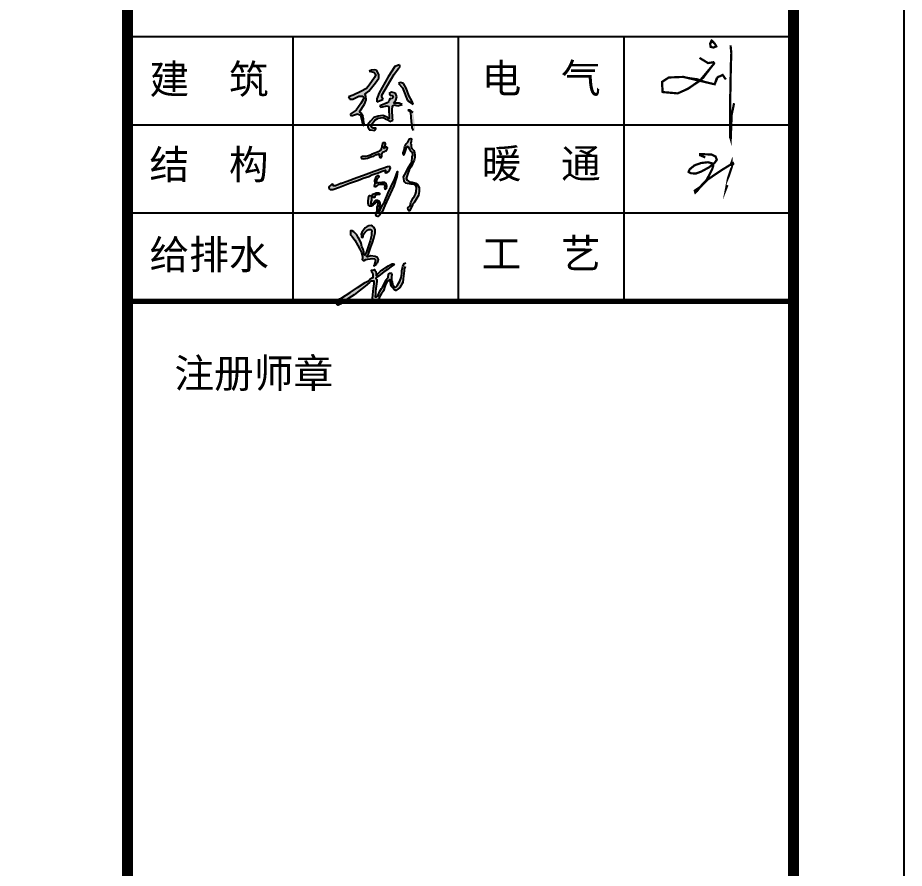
# Model space of a CAD drawing. Extents: x 19118 to 566552, y -1188739 to 92943.
# Drawn here: x 223461 to 235462, y -837828 to -826316 of the extents above; entities that cross this region are included whole.
import ezdxf

# ---------------------------------------------------------------- set-up
doc = ezdxf.new("R2010")
doc.units = 0
doc.header["$LTSCALE"] = 1000
doc.header["$MEASUREMENT"] = 0
doc.layers.get('0').update_dxf_attribs({"linetype": 'CONTINUOUS'})
for name, color, linetype in [('10', 7, 'CONTINUOUS'), ('PUB_TITLE', 4, 'CONTINUOUS'), ('图框', 4, 'CONTINUOUS')]:
    doc.layers.add(name, color=color, linetype=linetype)
doc.styles.add('STYLE-黑体', font='simhei.ttf')
doc.styles.add('黑体', font='simhei.ttf', dxfattribs={"width": 0.6, "height": 4.3})

# ---------------------------------------------------------------- blocks, each defined once
blk = doc.blocks.new('新块FSGSF')
h = blk.add_hatch(color=256)
h.paths.add_polyline_path([(128529.7, 83065.2), (128568, 83094), (128626.5, 83166.7), (128657.4, 83211.1), (128657.4, 83244), (128637.6, 83283.1), (128619.1, 83286.8), (128590.7, 83283.5), (128569.8, 83272.8), (128611.4, 83264.4), (128630.1, 83244.5), (128617.9, 83215.4), (128568.7, 83147.6), (128546, 83117.8), (128495.3, 83090.4), (128424.9, 83055.8), (128384.3, 83040.3), (128395, 83020), (128423.1, 83020), (128478, 83046.8), (128513.8, 83046.8), (128524.3, 83034), (128495.9, 82980.9), (128452.7, 82921.6), (128398.3, 82886.7), (128411.1, 82869), (128465.8, 82888.3), (128492.6, 82876), (128505.8, 82816.9), (128511.6, 82783.6), (128527.6, 82787.7), (128521.8, 82807.5), (128516.9, 82863.4), (128498.4, 82893.4), (128484.4, 82906.6), (128529.3, 82975.6), (128542.5, 83015.1), (128539.6, 83051.7)])
h.paths.add_polyline_path([(128659.3, 83078.7), (128638.1, 83023.4), (128640.2, 82997.6), (128677.4, 83013.1), (128695.1, 83020.5), (128685.1, 83043), (128684.6, 83055.4), (128795.2, 83245.7), (128834.5, 83296.8), (128848.7, 83313.8), (128842.7, 83330.8), (128801.4, 83316.3), (128741.5, 83222.9)])
h.paths.add_polyline_path([(128917.1, 83009.3), (128965.8, 82974.4), (128954.4, 83006.8), (128929.3, 83055), (128904.1, 83121.2), (128881.4, 83160.9), (128853.1, 83171.8), (128835.2, 83162.9), (128870.9, 83124.4)])
h.paths.add_polyline_path([(128799.1, 82968.4), (128829.9, 82961.9), (128868.4, 82974), (128842.1, 82984.2), (128789, 82985.8), (128810.9, 83011.3), (128819.8, 83042.1), (128806.4, 83074.5), (128771.2, 83083), (128749.7, 83072.5), (128761, 83052.6), (128777.2, 83057.5), (128787.7, 83035.6), (128775.6, 83025.1), (128760.2, 83027.9), (128749.7, 83011.7), (128746.4, 83000.8), (128732.6, 82987.4), (128676.3, 82964.7), (128664.9, 82959.1), (128675.1, 82948.1), (128733.4, 82959.1), (128748, 82955.8), (128747.2, 82934.4), (128750.4, 82856), (128750, 82839.8), (128731.4, 82858.4), (128693.7, 82873), (128652, 82868.1), (128612.6, 82853.9), (128581, 82823.6), (128558.3, 82792), (128559.2, 82769.3), (128568.9, 82744.2), (128581.8, 82744.2), (128622, 82737.7), (128632.9, 82759.2), (128607.4, 82759.2), (128587.1, 82766.9), (128596.8, 82797.6), (128620.3, 82830.8), (128649.9, 82849.5), (128673.8, 82853.1), (128697.8, 82854.3), (128729.8, 82836.1), (128757.3, 82819.5), (128784.1, 82831.2), (128782, 82852.7), (128778.4, 82922.8), (128780.8, 82959.2)])
h.paths.add_polyline_path([(128946.3, 82853.9), (128954.9, 82761.7), (128966.5, 82737.2), (128982.6, 82746.1), (128982.6, 82777.4), (128975.9, 82842.2), (128967.8, 82901.6), (128941.5, 82922.6), (128918.2, 82920.2), (128942.4, 82903.1)])
for p, q in [((128590.7, 83283.5), (128569.8, 83272.8)), ((128619.1, 83286.8), (128590.7, 83283.5)), ((128637.6, 83283.1), (128619.1, 83286.8)), ((128657.4, 83244), (128637.6, 83283.1)), ((128801.4, 83316.3), (128741.5, 83222.9)), ((128795.2, 83245.7), (128834.5, 83296.8)), ((128842.7, 83330.8), (128801.4, 83316.3)), ((128834.5, 83296.8), (128848.7, 83313.8)), ((128848.7, 83313.8), (128842.7, 83330.8)), ((128617.9, 83215.4), (128568.7, 83147.6)), ((128569.8, 83272.8), (128611.4, 83264.4)), ((128611.4, 83264.4), (128630.1, 83244.5)), ((128630.1, 83244.5), (128617.9, 83215.4)), ((128626.5, 83166.7), (128657.4, 83211.1)), ((128657.4, 83211.1), (128657.4, 83244)), ((128741.5, 83222.9), (128659.3, 83078.7)), ((128684.6, 83055.4), (128795.2, 83245.7)), ((128568.7, 83147.6), (128546, 83117.8)), ((128568, 83094), (128626.5, 83166.7)), ((128853.1, 83171.8), (128835.2, 83162.9)), ((128835.2, 83162.9), (128870.9, 83124.4)), ((128881.4, 83160.9), (128853.1, 83171.8)), ((128870.9, 83124.4), (128917.1, 83009.3)), ((128904.1, 83121.2), (128881.4, 83160.9)), ((128424.9, 83055.8), (128384.3, 83040.3)), ((128423.1, 83020), (128478, 83046.8)), ((128495.3, 83090.4), (128424.9, 83055.8)), ((128478, 83046.8), (128513.8, 83046.8)), ((128546, 83117.8), (128495.3, 83090.4)), ((128513.8, 83046.8), (128524.3, 83034)), ((128529.7, 83065.2), (128568, 83094)), ((128539.6, 83051.7), (128529.7, 83065.2)), ((128542.5, 83015.1), (128539.6, 83051.7)), ((128659.3, 83078.7), (128638.1, 83023.4)), ((128685.1, 83043), (128684.6, 83055.4)), ((128695.1, 83020.5), (128685.1, 83043)), ((128771.2, 83083), (128749.7, 83072.5)), ((128749.7, 83072.5), (128761, 83052.6)), ((128761, 83052.6), (128777.2, 83057.5)), ((128806.4, 83074.5), (128771.2, 83083)), ((128777.2, 83057.5), (128787.7, 83035.6)), ((128777.2, 83057.5), (128777.2, 83057.5)), ((128819.8, 83042.1), (128806.4, 83074.5)), ((128810.9, 83011.3), (128819.8, 83042.1)), ((128929.3, 83055), (128904.1, 83121.2)), ((128954.4, 83006.8), (128929.3, 83055)), ((128384.3, 83040.3), (128395, 83020)), ((128395, 83020), (128423.1, 83020)), ((128495.9, 82980.9), (128452.7, 82921.6)), ((128484.4, 82906.6), (128529.3, 82975.6)), ((128524.3, 83034), (128495.9, 82980.9)), ((128529.3, 82975.6), (128542.5, 83015.1)), ((128638.1, 83023.4), (128640.2, 82997.6)), ((128640.2, 82997.6), (128677.4, 83013.1)), ((128676.3, 82964.7), (128664.9, 82959.1)), ((128732.6, 82987.4), (128676.3, 82964.7)), ((128677.4, 83013.1), (128695.1, 83020.5)), ((128746.4, 83000.8), (128732.6, 82987.4)), ((128749.7, 83011.7), (128746.4, 83000.8)), ((128760.2, 83027.9), (128749.7, 83011.7)), ((128775.6, 83025.1), (128760.2, 83027.9)), ((128787.7, 83035.6), (128775.6, 83025.1)), ((128780.8, 82959.2), (128799.1, 82968.4)), ((128789, 82985.8), (128810.9, 83011.3)), ((128842.1, 82984.2), (128789, 82985.8)), ((128799.1, 82968.4), (128829.9, 82961.9)), ((128829.9, 82961.9), (128868.4, 82974)), ((128868.4, 82974), (128842.1, 82984.2)), ((128917.1, 83009.3), (128965.8, 82974.4)), ((128965.8, 82974.4), (128954.4, 83006.8)), ((128452.7, 82921.6), (128398.3, 82886.7)), ((128398.3, 82886.7), (128411.1, 82869)), ((128411.1, 82869), (128465.8, 82888.3)), ((128465.8, 82888.3), (128492.6, 82876)), ((128498.4, 82893.4), (128484.4, 82906.6)), ((128516.9, 82863.4), (128498.4, 82893.4)), ((128664.9, 82959.1), (128675.1, 82948.1)), ((128675.1, 82948.1), (128733.4, 82959.1)), ((128675.1, 82948.1), (128675.1, 82948.1)), ((128733.4, 82959.1), (128748, 82955.8)), ((128748, 82955.8), (128747.2, 82934.4)), ((128747.2, 82934.4), (128750.4, 82856)), ((128778.4, 82922.8), (128780.8, 82959.2)), ((128782, 82852.7), (128778.4, 82922.8)), ((128941.5, 82922.6), (128918.2, 82920.2)), ((128918.2, 82920.2), (128942.4, 82903.1)), ((128967.8, 82901.6), (128941.5, 82922.6)), ((128942.4, 82903.1), (128946.3, 82853.9)), ((128492.6, 82876), (128505.8, 82816.9)), ((128505.8, 82816.9), (128511.6, 82783.6)), ((128521.8, 82807.5), (128516.9, 82863.4)), ((128527.6, 82787.7), (128521.8, 82807.5)), ((128581, 82823.6), (128558.3, 82792)), ((128612.6, 82853.9), (128581, 82823.6)), ((128596.8, 82797.6), (128620.3, 82830.8)), ((128652, 82868.1), (128612.6, 82853.9)), ((128620.3, 82830.8), (128649.9, 82849.5)), ((128649.9, 82849.5), (128673.8, 82853.1)), ((128693.7, 82873), (128652, 82868.1)), ((128673.8, 82853.1), (128697.8, 82854.3)), ((128731.4, 82858.4), (128693.7, 82873)), ((128697.8, 82854.3), (128729.8, 82836.1)), ((128729.8, 82836.1), (128757.3, 82819.5)), ((128750, 82839.8), (128731.4, 82858.4)), ((128750.4, 82856), (128750, 82839.8)), ((128757.3, 82819.5), (128784.1, 82831.2)), ((128784.1, 82831.2), (128782, 82852.7)), ((128946.3, 82853.9), (128954.9, 82761.7)), ((128511.6, 82783.6), (128527.6, 82787.7)), ((128558.3, 82792), (128559.2, 82769.3)), ((128559.2, 82769.3), (128568.9, 82744.2)), ((128568.9, 82744.2), (128581.8, 82744.2)), ((128581.8, 82744.2), (128622, 82737.7)), ((128587.1, 82766.9), (128596.8, 82797.6)), ((128607.4, 82759.2), (128587.1, 82766.9)), ((128632.9, 82759.2), (128607.4, 82759.2)), ((128622, 82737.7), (128632.9, 82759.2)), ((128954.9, 82761.7), (128966.5, 82737.2))]:
    blk.add_line(p, q)
blk = doc.blocks.new('新块FDGHDGDG')
at = {"layer": '10'}
h = blk.add_hatch(color=256, dxfattribs=at)
h.paths.add_polyline_path([(122705.7, 81894), (122751.9, 81910.5), (122833, 81939.8), (122874.3, 81958.1), (122924.8, 81971.4), (122953.4, 81986.6), (122988, 81998.1), (123009.3, 82006), (123047.1, 82019.6), (123065.4, 82026.8), (123075.7, 82029), (123077.4, 82017.9), (123072.7, 82006.8), (123082.1, 82004.3), (123087.6, 82006.4), (123103.4, 82017.5), (123112.3, 82029.4), (123121.7, 82046.4), (123113.6, 82061.3), (123094.9, 82058.3), (123052.7, 82043.4), (122974.3, 82017.1), (122878.7, 81981.6), (122818.7, 81958.6), (122730.3, 81926), (122679.4, 81907.2), (122672.2, 81908.8), (122647.1, 81895.2), (122630.2, 81891.4), (122626.5, 81888), (122606.3, 81888.1), (122604.6, 81897.2), (122600.8, 81903.4), (122590.2, 81899.8), (122584.7, 81894.5), (122567.4, 81880.9), (122564.5, 81872.7), (122567.1, 81861.6), (122576.7, 81855.2), (122600, 81855.2), (122662.9, 81876.1)])
h.paths.add_polyline_path([(123049.8, 82189.1), (123058.2, 82193.2), (123069.9, 82196.5), (123078.2, 82202.4), (123085, 82206.6), (123087.4, 82212.7), (123091.9, 82218.3), (123093.3, 82230.6), (123085.9, 82240.8), (123078.7, 82237.2), (123071.7, 82229.1), (123064.3, 82224.1), (123060.1, 82232.9), (123063.7, 82238), (123067.7, 82245.7), (123072.5, 82254.6), (123075.2, 82262.1), (123075.2, 82269.7), (123073, 82275), (123061.2, 82276.3), (123053.4, 82275.5), (123050.8, 82271.2), (123048.1, 82263.9), (123045.2, 82256.8), (123044.1, 82246), (123042.6, 82237.1), (123039, 82223.3), (123037.2, 82213.6), (123031.2, 82205.6), (123023.5, 82202.7), (123010.4, 82193.8), (122981.3, 82181.5), (122955.9, 82172.3), (122940.1, 82165.1), (122924.5, 82158.8), (122898.2, 82153), (122869, 82150.9), (122857.3, 82146.3), (122858.9, 82134.2), (122877.3, 82132.1), (122914, 82138), (122943.4, 82148), (122972.8, 82156.7), (122990.8, 82166.7), (123008.6, 82173.3), (123017.5, 82177.1), (123021.3, 82173.2), (123020.4, 82164), (123022.3, 82152.5), (123027.3, 82144), (123033.5, 82142.8), (123041.5, 82146.4), (123044.6, 82153.3), (123044.6, 82167.5), (123045, 82180.2)])
h.paths.add_polyline_path([(122999, 81912.8), (122998.1, 81925.9), (122997.8, 81943.3), (123005.4, 81954.2), (123018.7, 81967.5), (123016.6, 81976.8), (123000.4, 81979.2), (122989.2, 81969.8), (122982.5, 81950.8), (122977.8, 81934.5), (122979, 81909.2), (122977.4, 81895.8), (122975.4, 81885.3), (122982.6, 81880.4), (122992.1, 81880.4), (123003.9, 81889.6), (123012.7, 81899.1), (123028.1, 81903), (123049.7, 81903.6), (123057.6, 81901.4), (123066.7, 81896.1), (123070.6, 81884.4), (123067.7, 81871.6), (123070.6, 81859.5), (123077.2, 81858.5), (123085.4, 81863.8), (123089, 81885), (123084.1, 81908.2), (123069.3, 81917), (123043.8, 81916.7), (123012.7, 81915.4)], flags=17)
h.paths.add_polyline_path([(122988.6, 81804.4), (122998.2, 81807.2), (123021.1, 81810), (123021.6, 81821.7), (123012, 81824.7), (122993.9, 81825), (122986, 81821.7), (122972.8, 81815.1), (122961.4, 81811.8), (122958.1, 81802.1), (122961.9, 81789.4), (122968, 81782.8), (122977.4, 81783.6), (122979.9, 81791.2)], flags=17)
h.paths.add_polyline_path([(122943.3, 81740.1), (122949.3, 81757.5), (122949.3, 81780.7), (122946.5, 81796.6), (122934.2, 81800.3), (122927.4, 81793), (122924.6, 81774.3), (122919.6, 81752.4), (122919.6, 81730.6), (122927.2, 81709.7), (122932.2, 81702.8), (122949.8, 81704.1), (122962.4, 81709.7), (122972.4, 81723.5), (122982.5, 81730.4), (122990, 81736), (122998.8, 81743.6), (123009.5, 81733.5), (123007.6, 81710.3), (123001.3, 81694.6), (123000, 81667), (122994.4, 81642), (122990, 81625.7), (122995, 81612.5), (123008.2, 81611.2), (123022.7, 81623.8), (123046.5, 81652.6), (123071.6, 81709.1), (123104.5, 81781.2), (123150.8, 81888), (123179.3, 81970.5), (123184.3, 82016.1), (123162.2, 81952), (123126, 81875.4), (123100.6, 81825.9), (123067, 81744.5), (123049.1, 81715.2), (123027.4, 81669.8), (123014.2, 81648.1), (123015.4, 81667.8), (123020.2, 81697.9), (123026.2, 81718.8), (123024.2, 81734.8), (123016.2, 81752.5), (123005.8, 81759.3), (122993.9, 81757.5), (122976.2, 81745.6), (122968, 81733.8), (122956.1, 81719.2), (122944.7, 81722.4)])
for points in [[(123271.9, 81937.8), (123263.8, 81953.4), (123268.5, 81972.4), (123278.7, 81998.9), (123291.7, 82032.8), (123309.3, 82058.7), (123335.9, 82120.3), (123340.2, 82143.9), (123340.7, 82164.2), (123339.8, 82185.8), (123331.6, 82207.5), (123312.8, 82223.9), (123309.4, 82235), (123307, 82257.1), (123305.5, 82273), (123307.5, 82286.5), (123312.3, 82311.5), (123305, 82313.5), (123292.5, 82311), (123277.6, 82281.7), (123263.1, 82265.8), (123252, 82242.7), (123243.8, 82208.5), (123235.6, 82184.9), (123235.6, 82172.8), (123242.4, 82165.6), (123243.8, 82175.7), (123254.4, 82202.7), (123261.2, 82220), (123271.3, 82239.8), (123277.2, 82242.7), (123283.9, 82237), (123297.8, 82213.3), (123306.6, 82200.4), (123321.1, 82188.6), (123324.7, 82163.3), (123318, 82147.9), (123312.8, 82101), (123281.6, 82048.8), (123262.2, 82010.1), (123240.2, 81969.2), (123243.9, 81933), (123249.2, 81924.2), (123260.4, 81910.5), (123308.4, 81901.7), (123337.4, 81900.5), (123351, 81890.4), (123356.9, 81873.9), (123354.6, 81834.8), (123346.3, 81811.2), (123338.6, 81795.2), (123326.7, 81779.2), (123305.4, 81737.8), (123300.1, 81705.9), (123277, 81687.6), (123280, 81672.2), (123287.1, 81662.1), (123294.2, 81662.1), (123302.5, 81676.9), (123320.2, 81714.8), (123337, 81741.5), (123359.6, 81776.3), (123373.3, 81799.4), (123380.4, 81836.5), (123380.4, 81871.4), (123363, 81902.5), (123348.7, 81911.3), (123318.8, 81919.5), (123303.2, 81920.8), (123282.1, 81931.7)], [(122880.7, 81289.2), (122876.6, 81317.3), (122862.9, 81338.5), (122857.1, 81370), (122844.5, 81395.8), (122830.7, 81421.1), (122817.5, 81444), (122791.7, 81473.3), (122776.2, 81483), (122760.1, 81483), (122760.1, 81468.7), (122760.1, 81445.2), (122777.3, 81429.1), (122799.1, 81396.1), (122828.5, 81349.3), (122844.1, 81316.3), (122860.5, 81286.1), (122868.2, 81246.3), (122868.2, 81231.9), (122867.3, 81222.4), (122875.4, 81214.7), (122883.6, 81215.2), (122899.4, 81224.2), (122914.7, 81225.7), (122939.6, 81229.6), (122955.6, 81232.7), (122976.7, 81228.3), (122985, 81218.7), (122976.7, 81177.2), (122972.6, 81164.6), (122994, 81180.1), (122997.6, 81195.1), (123008.3, 81199.5), (123013.4, 81221.7), (123003.1, 81241.9), (122982.5, 81249), (122944.4, 81254.6), (122913.1, 81245.5), (122905.9, 81250.6), (122923, 81274.3), (122942.3, 81327), (122958.3, 81376.6), (122971.1, 81415.7), (122984.7, 81462.4), (122984.7, 81491.6), (122973.8, 81512.4), (122959.9, 81523.3), (122946, 81529.8), (122925.7, 81525.8), (122912.3, 81520.4), (122893.9, 81507.5), (122884, 81495.1), (122875.6, 81484.7), (122863.7, 81466.3), (122857.7, 81451.5), (122859.2, 81434.6), (122859.2, 81425.2), (122872.9, 81419.9), (122878.8, 81452.6), (122892.2, 81470), (122912.5, 81488), (122926.8, 81495), (122937.4, 81495), (122942.8, 81494.6), (122949.7, 81489.7), (122953.4, 81478.2), (122949.3, 81463.5), (122949.3, 81440.6), (122937.9, 81392.5), (122916.5, 81327.4), (122904.1, 81291.5), (122890.4, 81262.3), (122884.9, 81264.6)], [(123254.2, 81160.6), (123260.2, 81191.6), (123245.7, 81186.5), (123234.1, 81158.5), (123224.7, 81122.5), (123224.3, 81096.4), (123218.3, 81061.7), (123207.1, 81026.4), (123196.5, 81011.4), (123182.1, 80983.9), (123169, 80972.7), (123159.2, 80977.6), (123151.1, 80983.2), (123139.8, 81001), (123135.6, 81021.4), (123130.7, 81033.4), (123131.3, 81065.9), (123133.7, 81088.8), (123130.1, 81099.6), (123115.1, 81100.8), (123104.8, 81091.2), (123099.5, 81064.8), (123081.7, 81039.3), (123074, 81019.3), (123050, 80972), (123040.2, 80959.9), (123026, 80936.9), (123009.5, 80900.5), (123004.4, 80892.7), (122996.6, 80886.7), (122990.2, 80884.6), (122984.8, 80886.7), (122986.9, 80914.4), (122986.9, 80933.6), (122988.9, 80959.7), (122996.1, 81002), (122999.2, 81023.7), (122998.4, 81043.8), (122990.2, 81053.7), (122999.6, 81064.1), (123014.7, 81073.3), (123047.6, 81100), (123071.9, 81116.1), (123093.5, 81133.3), (123110, 81145.3), (123124, 81156.6), (123142.9, 81169.9), (123152.2, 81174.4), (123153.9, 81181.5), (123146.1, 81182.5), (123137.3, 81182.5), (123125, 81177.6), (123104, 81165.4), (123080.6, 81150.2), (123057.6, 81135.6), (123042.4, 81125.3), (123031.2, 81116.1), (123009.7, 81097), (122991.3, 81077.9), (122992, 81085.5), (122992, 81096.7), (122988.3, 81115.9), (122980.8, 81125.2), (122976.5, 81132.6), (122963.6, 81127.6), (122951.7, 81125.8), (122954.2, 81109.1), (122961, 81098.5), (122965.9, 81084.3), (122964.7, 81061.3), (122957.5, 81057.9), (122935.5, 81041), (122921.8, 81031), (122892.9, 81015.4), (122823.3, 80969), (122759.3, 80924.7), (122683.4, 80878), (122655.9, 80864.5), (122634.3, 80838.4), (122641.3, 80817.4), (122650.4, 80811.9), (122673.4, 80822.9), (122695, 80838.3), (122727.5, 80862.7), (122769.2, 80888.1), (122794.7, 80903.4), (122840.5, 80941), (122893, 80982.7), (122931.1, 81015.8), (122944.8, 81027.3), (122965.4, 81027.3), (122975.7, 81026.6), (122974.3, 81005.7), (122971.4, 80979.2), (122968.5, 80963.3), (122964.2, 80931.7), (122962.1, 80906.6), (122960.6, 80867.7), (122972.8, 80852.7), (122990.1, 80851.9), (123015.3, 80864.9), (123023.9, 80885.7), (123037.6, 80910.2), (123057.7, 80940.3), (123074.4, 80988.9), (123091.7, 81025.4), (123114.9, 81043.5), (123122.1, 81013.8), (123128.6, 80981.3), (123141.7, 80966), (123155.5, 80952.3), (123168.5, 80942.9), (123186.9, 80954.4), (123206.5, 80969.3), (123218, 80990), (123232.4, 81014.1), (123237, 81049.8), (123243.9, 81120.4), (123243.9, 81135.4)]]:
    blk.add_hatch(color=256, dxfattribs=at).paths.add_polyline_path(points)
for p, q in [((126012.3, 83206.7), (126046.2, 83175)), ((126005.7, 83171.7), (126017.8, 83194.7)), ((126011.2, 83141.1), (126005.7, 83171.7)), ((126037.5, 83135.6), (126011.2, 83141.1)), ((126061.6, 83145.5), (126037.5, 83135.6)), ((126046.2, 83175), (126061.6, 83145.5)), ((126190.7, 83152.9), (126197.3, 83086.1)), ((125910.4, 83042.3), (125987.1, 82995.3)), ((126197.3, 83086.1), (126191.8, 82949.3)), ((125987.1, 82995.3), (126035.2, 83003)), ((126045.1, 82995.3), (126001.3, 82932.9)), ((126035.2, 83003), (126045.1, 82995.3)), ((126001.3, 82932.9), (125949.8, 82869.5)), ((126077.9, 82873.8), (126119.5, 82888.1)), ((126119.5, 82888.1), (126146.9, 82848.7)), ((126191.8, 82949.3), (126189.6, 82852)), ((125572.1, 82825.7), (125632.3, 82865.1)), ((125577.6, 82733.8), (125572.1, 82825.7)), ((125632.3, 82865.1), (125763.7, 82870.6)), ((125763.7, 82870.6), (125886.3, 82853.1)), ((125900.6, 82826.8), (125808.6, 82764.4)), ((125886.3, 82853.1), (125991.4, 82818)), ((125949.8, 82869.5), (125900.6, 82826.8)), ((125991.4, 82818), (126047.3, 82803.8)), ((126047.3, 82803.8), (126068.1, 82859.6)), ((126068.1, 82859.6), (126077.9, 82873.8)), ((126189.6, 82852), (126186.6, 82619.4)), ((125713.3, 82721.8), (125577.6, 82733.8)), ((125808.6, 82764.4), (125713.3, 82721.8)), ((126186.6, 82619.4), (126183.5, 82560.3)), ((126183.5, 82560.3), (126184.3, 82475)), ((126186.6, 82447.3), (126193.5, 82515.7)), ((126184.3, 82475), (126192, 82371.3)), ((126187.3, 82328.2), (126186.6, 82447.3)), ((126192, 82311.3), (126187.3, 82328.2)), ((126192, 82371.3), (126192, 82311.3))]:
    blk.add_line(p, q, dxfattribs=at)
at = {"layer": '10', "const_width": 20}
for points in [[(126061.6, 83145.5), (126037.5, 83135.6), (126011.2, 83141.1), (126005.7, 83171.7), (126026.3, 83193.7), (126050.8, 83166.1), (126061.6, 83145.5)], [(126190.7, 83152.9), (126197.3, 83086.1), (126193.2, 82983.7), (126187.7, 82705.7), (126187.3, 82328.2), (126192, 82311.3), (126200.6, 82528.9), (126222.3, 82633.5)], [(125910.4, 83042.3), (125987.1, 82995.3), (126035.2, 83003), (126041.7, 82990.4), (125918.5, 82842.3), (125808.6, 82764.4), (125713.3, 82721.8), (125577.6, 82733.8), (125572.1, 82825.7), (125632.3, 82865.1), (125763.7, 82870.6), (126047.3, 82803.8), (126073, 82866.7), (126119.5, 82888.1), (126146.9, 82848.7)], [(125962.1, 82143.6), (125915.6, 82163.8), (125916.3, 82173.8), (125940.5, 82173.2), (126019.3, 82169.8), (126055.6, 82151.7), (126066.4, 82122.7), (126044.2, 82091.8), (125993, 82052.8), (125926.4, 82016.5), (125879.3, 81999), (125833.6, 82000.4), (125811.4, 82013.1), (125821.4, 82036.7), (125865.2, 82072.3), (125923.1, 82093.2), (125987.6, 82100.6), (126024.7, 82089.8), (126034.8, 82068.3), (126026.7, 82043.4), (126003.1, 81994.3), (125972.8, 81939.2), (125923.7, 81886.7), (125888.7, 81841), (125872.6, 81826.9), (125867.2, 81844.4), (125923.7, 81882), (125985, 81945.2), (126112.8, 82031.3), (126212.4, 82092.5), (126215.1, 82085.8), (126203, 82070.3), (126194.2, 82083.7), (126200.3, 82100.6), (126202.3, 82058.9), (126168, 81957.3), (126150.5, 81863.9), (126162.6, 81894.8)]]:
    blk.add_lwpolyline(points, dxfattribs=at)
at = {"layer": '10'}
for points in [[(122924.5, 82158.8), (122898.2, 82153), (122869, 82150.9), (122857.3, 82146.3), (122858.9, 82134.2), (122877.3, 82132.1), (122914, 82138), (122943.4, 82148), (122972.8, 82156.7), (122990.8, 82166.7), (123008.6, 82173.3), (123017.5, 82177.1), (123017.5, 82177.1), (123021.3, 82173.2), (123020.4, 82164), (123022.3, 82152.5), (123027.3, 82144), (123033.5, 82142.8), (123041.5, 82146.4), (123044.6, 82153.3), (123044.6, 82167.5), (123045, 82180.2), (123049.8, 82189.1), (123058.2, 82193.2), (123069.9, 82196.5), (123078.2, 82202.4), (123085, 82206.6), (123087.4, 82212.7), (123091.9, 82218.3), (123093.3, 82230.6), (123085.9, 82240.8), (123078.7, 82237.2), (123071.7, 82229.1), (123064.3, 82224.1), (123064.3, 82224.1), (123064.3, 82224.1), (123060.1, 82232.9), (123063.7, 82238), (123067.7, 82245.7), (123072.5, 82254.6), (123075.2, 82262.1), (123075.2, 82269.7), (123073, 82275), (123061.2, 82276.3), (123053.4, 82275.5), (123050.8, 82271.2), (123048.1, 82263.9), (123045.2, 82256.8), (123044.1, 82246), (123042.6, 82237.1), (123039, 82223.3), (123037.2, 82213.6), (123031.2, 82205.6), (123023.5, 82202.7), (123010.4, 82193.8), (122981.3, 82181.5), (122955.9, 82172.3), (122940.1, 82165.1), (122924.5, 82158.8)], [(123271.3, 82239.8), (123261.2, 82220), (123254.4, 82202.7), (123243.8, 82175.7), (123242.4, 82165.6), (123235.6, 82172.8), (123235.6, 82184.9), (123243.8, 82208.5), (123252, 82242.7), (123263.1, 82265.8), (123277.6, 82281.7), (123292.5, 82311), (123305, 82313.5), (123312.3, 82311.5), (123307.5, 82286.5), (123305.5, 82273), (123307, 82257.1), (123309.4, 82235), (123312.8, 82223.9), (123331.6, 82207.5), (123339.8, 82185.8), (123340.7, 82164.2), (123340.2, 82143.9), (123335.9, 82120.3), (123309.3, 82058.7), (123291.7, 82032.8), (123278.7, 81998.9), (123268.5, 81972.4), (123263.8, 81953.4), (123271.9, 81937.8), (123282.1, 81931.7), (123303.2, 81920.8), (123318.8, 81919.5), (123348.7, 81911.3), (123363, 81902.5), (123380.4, 81871.4), (123380.4, 81836.5), (123373.3, 81799.4), (123359.6, 81776.3), (123337, 81741.5), (123320.2, 81714.8), (123302.5, 81676.9), (123294.2, 81662.1), (123287.1, 81662.1), (123280, 81672.2), (123277, 81687.6), (123300.1, 81705.9), (123305.4, 81737.8), (123326.7, 81779.2), (123338.6, 81795.2), (123346.3, 81811.2), (123354.6, 81834.8), (123356.9, 81873.9), (123351, 81890.4), (123337.4, 81900.5), (123308.4, 81901.7), (123260.4, 81910.5), (123249.2, 81924.2), (123243.9, 81933), (123240.2, 81969.2), (123262.2, 82010.1), (123281.6, 82048.8), (123312.8, 82101), (123318, 82147.9), (123324.7, 82163.3), (123321.1, 82188.6), (123306.6, 82200.4), (123297.8, 82213.3), (123283.9, 82237), (123277.2, 82242.7), (123271.3, 82239.8)], [(122672.2, 81908.8), (122647.1, 81895.2), (122630.2, 81891.4), (122626.5, 81888), (122606.3, 81888.1), (122604.6, 81897.2), (122600.8, 81903.4), (122590.2, 81899.8), (122584.7, 81894.5), (122567.4, 81880.9), (122564.5, 81872.7), (122567.1, 81861.6), (122576.7, 81855.2), (122600, 81855.2), (122662.9, 81876.1), (122705.7, 81894), (122751.9, 81910.5), (122833, 81939.8), (122874.3, 81958.1), (122924.8, 81971.4), (122953.4, 81986.6), (122988, 81998.1), (123009.3, 82006), (123047.1, 82019.6), (123065.4, 82026.8), (123075.7, 82029), (123077.4, 82017.9), (123072.7, 82006.8), (123082.1, 82004.3), (123087.6, 82006.4), (123103.4, 82017.5), (123112.3, 82029.4), (123121.7, 82046.4), (123113.6, 82061.3), (123094.9, 82058.3), (123052.7, 82043.4), (122974.3, 82017.1), (122878.7, 81981.6), (122818.7, 81958.6), (122730.3, 81926), (122679.4, 81907.2), (122672.2, 81908.8)], [(122919.6, 81730.6), (122919.6, 81752.4), (122924.6, 81774.3), (122927.4, 81793), (122934.2, 81800.3), (122946.5, 81796.6), (122949.3, 81780.7), (122949.3, 81757.5), (122943.3, 81740.1), (122944.7, 81722.4), (122956.1, 81719.2), (122968, 81733.8), (122976.2, 81745.6), (122993.9, 81757.5), (123005.8, 81759.3), (123016.2, 81752.5), (123024.2, 81734.8), (123026.2, 81718.8), (123020.2, 81697.9), (123015.4, 81667.8), (123014.2, 81648.1), (123027.4, 81669.8), (123049.1, 81715.2), (123067, 81744.5), (123100.6, 81825.9), (123126, 81875.4), (123162.2, 81952), (123184.3, 82016.1), (123179.3, 81970.5), (123150.8, 81888), (123104.5, 81781.2), (123071.6, 81709.1), (123046.5, 81652.6), (123022.7, 81623.8), (123008.2, 81611.2), (122995, 81612.5), (122990, 81625.7), (122994.4, 81642), (123000, 81667), (123001.3, 81694.6), (123007.6, 81710.3), (123007.6, 81710.3), (123009.5, 81733.5), (122998.8, 81743.6), (122990, 81736), (122982.5, 81730.4), (122972.4, 81723.5), (122962.4, 81709.7), (122949.8, 81704.1), (122932.2, 81702.8), (122927.2, 81709.7), (122919.6, 81730.6)], [(122998.1, 81925.9), (122997.8, 81943.3), (123005.4, 81954.2), (123018.7, 81967.5), (123016.6, 81976.8), (123000.4, 81979.2), (122989.2, 81969.8), (122982.5, 81950.8), (122977.8, 81934.5), (122979, 81909.2), (122977.4, 81895.8), (122975.4, 81885.3), (122982.6, 81880.4), (122992.1, 81880.4), (123003.9, 81889.6), (123012.7, 81899.1), (123028.1, 81903), (123049.7, 81903.6), (123057.6, 81901.4), (123066.7, 81896.1), (123070.6, 81884.4), (123067.7, 81871.6), (123070.6, 81859.5), (123077.2, 81858.5), (123085.4, 81863.8), (123089, 81885), (123084.1, 81908.2), (123069.3, 81917), (123043.8, 81916.7), (123012.7, 81915.4), (122999, 81912.8), (122998.1, 81925.9)], [(122872.9, 81419.9), (122878.8, 81452.6), (122892.2, 81470), (122912.5, 81488), (122926.8, 81495), (122937.4, 81495), (122942.8, 81494.6), (122949.7, 81489.7), (122953.4, 81478.2), (122949.3, 81463.5), (122949.3, 81440.6), (122937.9, 81392.5), (122916.5, 81327.4), (122904.1, 81291.5), (122890.4, 81262.3), (122884.9, 81264.6), (122880.7, 81289.2), (122876.6, 81317.3), (122862.9, 81338.5), (122857.1, 81370), (122844.5, 81395.8), (122830.7, 81421.1), (122817.5, 81444), (122791.7, 81473.3), (122776.2, 81483), (122760.1, 81483), (122760.1, 81468.7), (122760.1, 81445.2), (122777.3, 81429.1), (122799.1, 81396.1), (122828.5, 81349.3), (122844.1, 81316.3), (122860.5, 81286.1), (122868.2, 81246.3), (122868.2, 81231.9), (122867.3, 81222.4), (122875.4, 81214.7), (122883.6, 81215.2), (122899.4, 81224.2), (122914.7, 81225.7), (122939.6, 81229.6), (122955.6, 81232.7), (122976.7, 81228.3), (122985, 81218.7), (122976.7, 81177.2), (122972.6, 81164.6), (122994, 81180.1), (122997.6, 81195.1), (123008.3, 81199.5), (123013.4, 81221.7), (123003.1, 81241.9), (122982.5, 81249), (122944.4, 81254.6), (122913.1, 81245.5), (122905.9, 81250.6), (122923, 81274.3), (122942.3, 81327), (122958.3, 81376.6), (122971.1, 81415.7), (122984.7, 81462.4), (122984.7, 81491.6), (122973.8, 81512.4), (122959.9, 81523.3), (122946, 81529.8), (122925.7, 81525.8), (122912.3, 81520.4), (122893.9, 81507.5), (122884, 81495.1), (122875.6, 81484.7), (122863.7, 81466.3), (122857.7, 81451.5), (122859.2, 81434.6), (122859.2, 81425.2), (122872.9, 81419.9), (122872.9, 81419.9)]]:
    blk.add_lwpolyline(points, close=True, dxfattribs=at)
for points in [[(122988.6, 81804.4), (122979.9, 81791.2), (122977.4, 81783.6), (122968, 81782.8), (122961.9, 81789.4), (122958.1, 81802.1), (122961.4, 81811.8), (122972.8, 81815.1), (122986, 81821.7), (122993.9, 81825), (123012, 81824.7), (123021.6, 81821.7), (123021.1, 81810), (122998.2, 81807.2), (122988.6, 81804.4), (122988.6, 81804.4)], [(123254.2, 81160.6), (123243.9, 81135.4), (123243.9, 81120.4), (123237, 81049.8), (123232.4, 81014.1), (123218, 80990), (123206.5, 80969.3), (123186.9, 80954.4), (123168.5, 80942.9), (123155.5, 80952.3), (123141.7, 80966), (123128.6, 80981.3), (123122.1, 81013.8), (123114.9, 81043.5), (123091.7, 81025.4), (123074.4, 80988.9), (123057.7, 80940.3), (123037.6, 80910.2), (123023.9, 80885.7), (123015.3, 80864.9), (122990.1, 80851.9), (122972.8, 80852.7), (122960.6, 80867.7), (122962.1, 80906.6), (122964.2, 80931.7), (122968.5, 80963.3), (122971.4, 80979.2), (122974.3, 81005.7), (122975.7, 81026.6), (122965.4, 81027.3), (122944.8, 81027.3), (122931.1, 81015.8), (122893, 80982.7), (122840.5, 80941), (122794.7, 80903.4), (122769.2, 80888.1), (122727.5, 80862.7), (122695, 80838.3), (122673.4, 80822.9), (122650.4, 80811.9), (122641.3, 80817.4), (122634.3, 80838.4), (122655.9, 80864.5), (122683.4, 80878), (122759.3, 80924.7), (122823.3, 80969), (122892.9, 81015.4), (122921.8, 81031), (122935.5, 81041), (122957.5, 81057.9), (122964.7, 81061.3), (122965.9, 81084.3), (122961, 81098.5), (122954.2, 81109.1), (122951.7, 81125.8), (122963.6, 81127.6), (122976.5, 81132.6), (122980.8, 81125.2), (122988.3, 81115.9), (122992, 81096.7), (122992, 81085.5), (122991.3, 81077.9), (123009.7, 81097), (123031.2, 81116.1), (123042.4, 81125.3), (123057.6, 81135.6), (123080.6, 81150.2), (123104, 81165.4), (123125, 81177.6), (123137.3, 81182.5), (123146.1, 81182.5), (123153.9, 81181.5), (123152.2, 81174.4), (123142.9, 81169.9), (123124, 81156.6), (123110, 81145.3), (123093.5, 81133.3), (123071.9, 81116.1), (123047.6, 81100), (123014.7, 81073.3), (122999.6, 81064.1), (122990.2, 81053.7), (122998.4, 81043.8), (122999.2, 81023.7), (122996.1, 81002), (122988.9, 80959.7), (122986.9, 80933.6), (122986.9, 80914.4), (122984.8, 80886.7), (122990.2, 80884.6), (122996.6, 80886.7), (123004.4, 80892.7), (123009.5, 80900.5), (123026, 80936.9), (123040.2, 80959.9), (123050, 80972), (123074, 81019.3), (123081.7, 81039.3), (123099.5, 81064.8), (123104.8, 81091.2), (123115.1, 81100.8), (123130.1, 81099.6), (123133.7, 81088.8), (123131.3, 81065.9), (123130.7, 81033.4), (123135.6, 81021.4), (123139.8, 81001), (123151.1, 80983.2), (123159.2, 80977.6), (123169, 80972.7), (123182.1, 80983.9), (123196.5, 81011.4), (123207.1, 81026.4), (123218.3, 81061.7), (123224.3, 81096.4), (123224.7, 81122.5), (123234.1, 81158.5), (123245.7, 81186.5), (123260.2, 81191.6)]]:
    blk.add_lwpolyline(points, dxfattribs=at)
blk.add_blockref('新块FSGSF', (-5640.9, -351), dxfattribs=at)

msp = doc.modelspace()

# ---------------------------------------------------------------- linework, layer by layer
at = {"layer": 'PUB_TITLE'}
msp.add_lwpolyline([(77811.65, -889388.06), (235461.65, -889388.06), (235461.65, -800288.06), (77811.65, -800288.06)], close=True, dxfattribs=at)
at = {"layer": 'PUB_TITLE', "const_width": 150}
msp.add_lwpolyline([(81561.65, -887888.06), (233961.65, -887888.06), (233961.65, -801788.06), (81561.65, -801788.06)], close=True, dxfattribs=at)
at = {"layer": '图框', "color": 0}
for p, q in [((224947.8, -826568.43), (233961.65, -826568.43)), ((224947.8, -827763.63), (233961.65, -827763.63)), ((224947.8, -828958.83), (233961.65, -828958.83)), ((224947.8, -830154.03), (233961.65, -830154.03))]:
    msp.add_line(p, q, dxfattribs=at)
at = {"layer": '图框', "color": 4, "const_width": 147.89}
msp.add_lwpolyline([(224947.8, -801788.06), (233961.65, -801788.06), (233961.65, -887888.06), (224947.8, -887888.06)], close=True, dxfattribs=at)
at = {"layer": '图框', "color": 0, "const_width": 75}
msp.add_lwpolyline([(224947.8, -814915.23), (233961.65, -814915.23), (233961.65, -830154.03), (224947.8, -830154.03)], close=True, dxfattribs=at)
at = {"layer": '图框', "color": 0}
for points in [[(227188.8, -830154.03), (227188.8, -826568.43)], [(229429.8, -830154.03), (229429.8, -826568.43)], [(231670.8, -830154.03), (231670.8, -826568.43)]]:
    msp.add_lwpolyline(points, dxfattribs=at)
at = {"layer": '图框', "color": 0, "const_width": 60.51}
msp.add_lwpolyline([(224947.8, -830154.03), (233961.65, -830154.03)], dxfattribs=at)

# ---------------------------------------------------------------- block references
at = {"xscale": 1.5, "yscale": 1.5, "zscale": 1.5}
msp.add_blockref('新块FDGHDGDG', (43824.6, -951422.5), dxfattribs=at)

# ---------------------------------------------------------------- texts
at = {"layer": '图框', "color": 0, "style": 'STYLE-黑体'}
for s, p in [('建  筑', (225244.83, -827345.41)), ('电  气', (229740.51, -827332.43)), ('结  构', (225244.83, -828499.58)), ('暖  通', (229740.51, -828486.59)), ('给排水', (225244.83, -829718.77)), ('工  艺', (229740.51, -829705.79))]:
    msp.add_text(s, height=394.416, dxfattribs=at).set_placement(p)
at = {"layer": '图框', "color": 4, "style": '黑体'}
msp.add_text('注册师章', height=394.416, dxfattribs=at).set_placement((225580.57, -831324.82))

doc.saveas('drawing.dxf')
